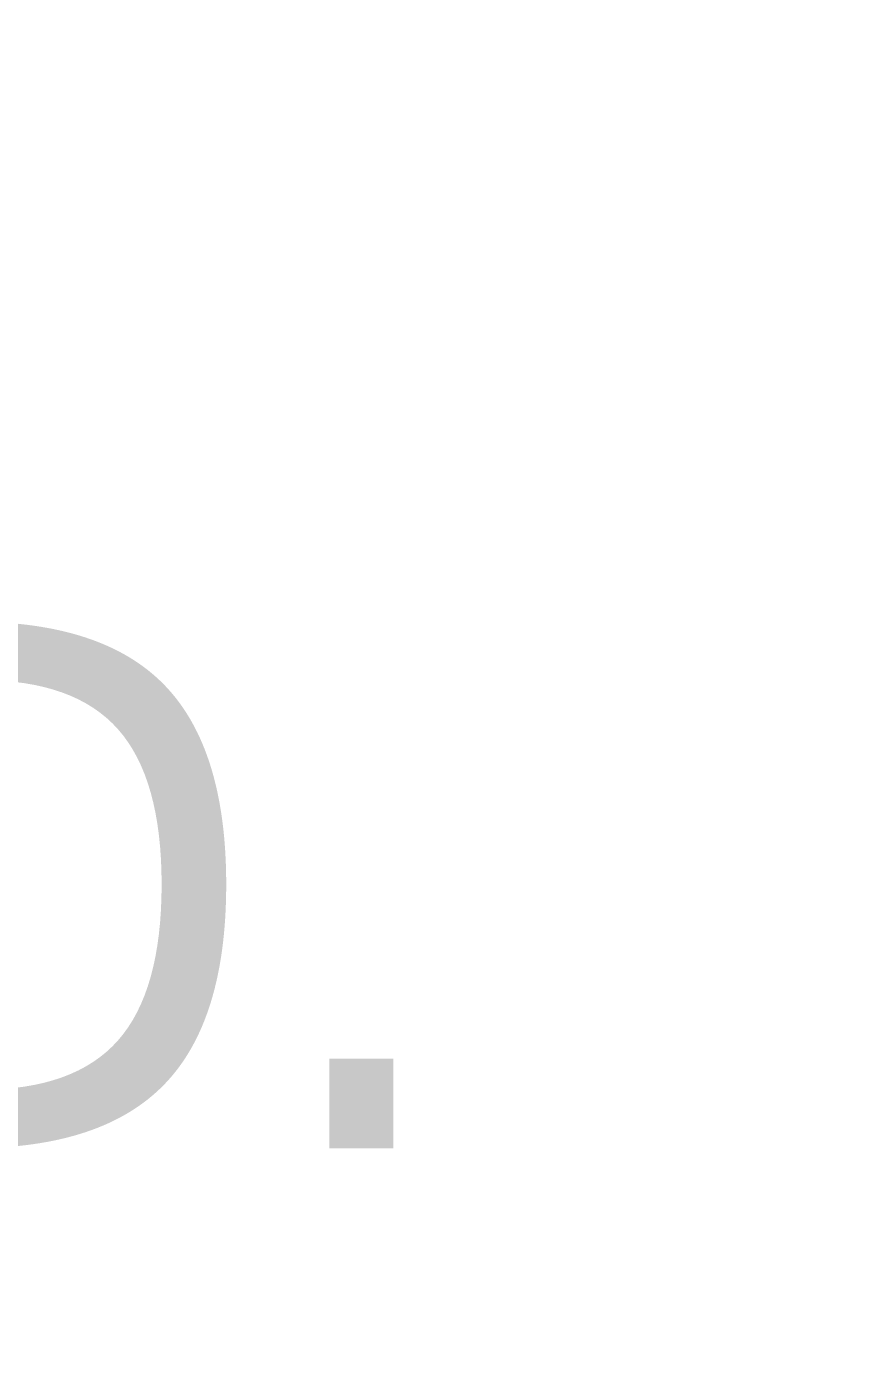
# Model space of a CAD drawing. Header units: inches. Extents: x 10 to 190, y 5 to 37.
# Drawn here: x 102.558 to 103.096, y 9.243 to 10.117 of the extents above; entities that cross this region are included whole.
import ezdxf
from ezdxf import colors
from ezdxf.entities.mleader import LeaderData, LeaderLine
from ezdxf.math import Vec2, Vec3

# ---------------------------------------------------------------- set-up
doc = ezdxf.new("R2010")
doc.units = ezdxf.units.IN
doc.header["$MEASUREMENT"] = 0
doc.styles.add('Tahoma', font='tahoma.ttf')

msp = doc.modelspace()

# ---------------------------------------------------------------- linework, layer by layer
msp.add_circle((101.83282, 12.95665), 6.76088)

# ---------------------------------------------------------------- texts
at = {"insert": (99.26797, 9.72873), "char_height": 0.34375, "attachment_point": 1, "style": 'Tahoma'}
msp.add_mtext('\\A1;2.5" MIN. EMBED.', dxfattribs=at)

# ---------------------------------------------------------------- leaders
ml = msp.add_multileader_mtext('Standard')
ml.set_content('ROOF DECK / MEMBRANE', color=256, style='Tahoma')
ml.set_leader_properties()
ml.build(insert=Vec2(0, 0))
ml.multileader.update_dxf_attribs({"dogleg_length": 0.36, "arrow_head_size": 0.34375, "scale": 4})
ctx = ml.context
ctx.base_point, ctx.scale, ctx.char_height, ctx.arrow_head_size, ctx.landing_gap_size, ctx.plane_origin = Vec3(69.75259, 10.71909), 4, 0.34375, 0.34375, 0.495, Vec3(65.8211, 2.48791)
notes = []
notes.append((ctx, [(0, (1, 1, 0), (67.64667, 10.71909), (1, 0), 2.10592, [(0, [(62.9483, 9.52706)], 0, [])])]))
ctx.mtext.insert, ctx.mtext.width, ctx.mtext.flow_direction = Vec3(70.24759, 10.92836), 8.6922265, 5
for ctx, leaders in notes:
    for number, flags, end, landing, length, lines in leaders:
        leader = LeaderData()
        leader.index, (leader.has_last_leader_line, leader.has_dogleg_vector, leader.attachment_direction) = number, flags
        leader.last_leader_point, leader.dogleg_vector, leader.dogleg_length = Vec3(end), Vec3(landing), length
        for number, points, colour, breaks in lines:
            line = LeaderLine()
            line.index, line.vertices, line.color, line.breaks = number, Vec3.list(points), colors.encode_raw_color(colour), breaks
            leader.lines.append(line)
        ctx.leaders.append(leader)

doc.saveas('drawing.dxf')
